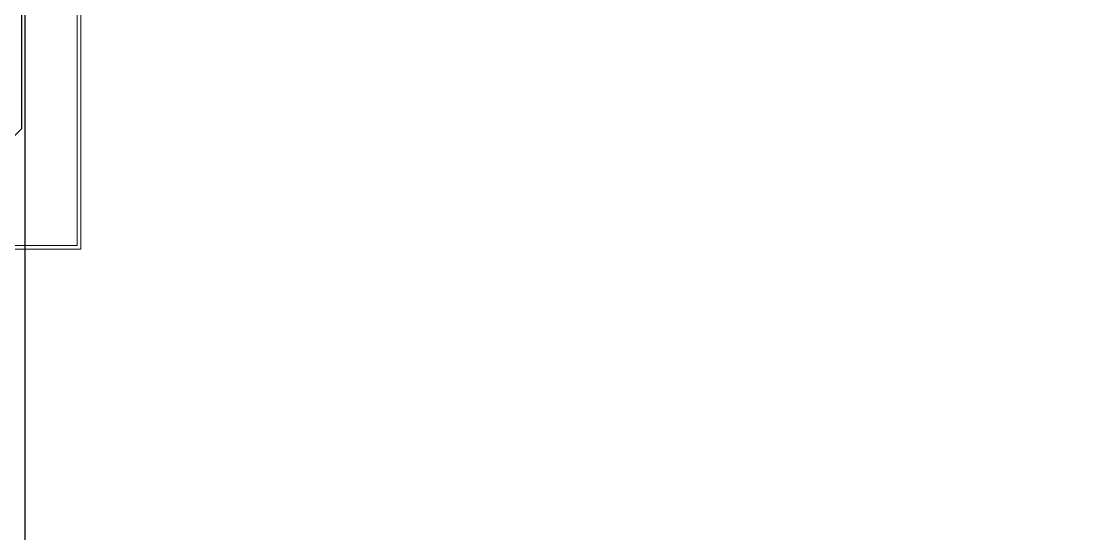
# Model space of a CAD drawing. Extents: x -59 to 582, y -1177 to 100.
# Drawn here: x 267.72 to 309.99, y -261.08 to -240.46 of the extents above; entities that cross this region are included whole.
import ezdxf

# ---------------------------------------------------------------- set-up
doc = ezdxf.new("R2010")
doc.units = 0
doc.header["$LTSCALE"] = 0.15
doc.layers.get('0').update_dxf_attribs({"color": 252})
doc.layers.add('0 sockets', color=252, linetype='Continuous')
doc.layers.add('bound', color=252, linetype='Continuous')
doc.layers.add('anal', color=252, linetype='Continuous', lineweight=20)
doc.layers.add('wall', color=252, linetype='Continuous', lineweight=30)
doc.styles.add('ROMAND', font='ROMAND.SHX')

# ---------------------------------------------------------------- blocks, each defined once
blk = doc.blocks.new('ARCH')
at = {"layer": 'anal'}
for p, q in [((96.525, 346.275), (96.525, 339)), ((96.675, 346.125), (96.675, 339)), ((96.525, 339), (96.525, 336.675)), ((96.675, 339), (96.675, 336.525)), ((96.525, 336.675), (58.125, 336.675)), ((96.675, 336.525), (60, 336.525))]:
    blk.add_line(p, q, dxfattribs=at)
at = {"layer": 'bound', "color": 2}
blk.add_lwpolyline([(91.902, 377.348), (94.426, 377.348), (94.426, 312.722), (-14.994, 312.722), (-14.994, 377.09), (94.639, 377.09)], dxfattribs=at)
at = {"layer": 'wall'}
for p, q in [((94.3, 346.241), (94.3, 341.359)), ((94.3, 341.359), (91.841, 338.9))]:
    blk.add_line(p, q, dxfattribs=at)
blk = doc.blocks.new('WQ')
h = blk.add_hatch(color=6)
h.dxf.hatch_style = 1
h.paths.add_polyline_path([(-126.091, 5), (-126.091, -169.521), (126.091, -169.521), (126.091, 5)])
h.paths.add_polyline_path([(121.091, 0), (121.091, -164.521), (-121.091, -164.521), (-121.091, 0)], flags=16)
at = {"layer": '0 sockets', "color": 3, "style": 'ROMAND'}
blk.add_attdef('ACCESS_CONTROL', (-48.663, 7.622), '', height=7.973, dxfattribs=at)

msp = doc.modelspace()

# ---------------------------------------------------------------- block references
at = {"layer": '0 sockets', "color": 3}
for name, p in [('WQ', (240.152, -157.713)), ('ARCH', (173.448, -586.153))]:
    msp.add_blockref(name, p, dxfattribs=at)

doc.saveas('drawing.dxf')
